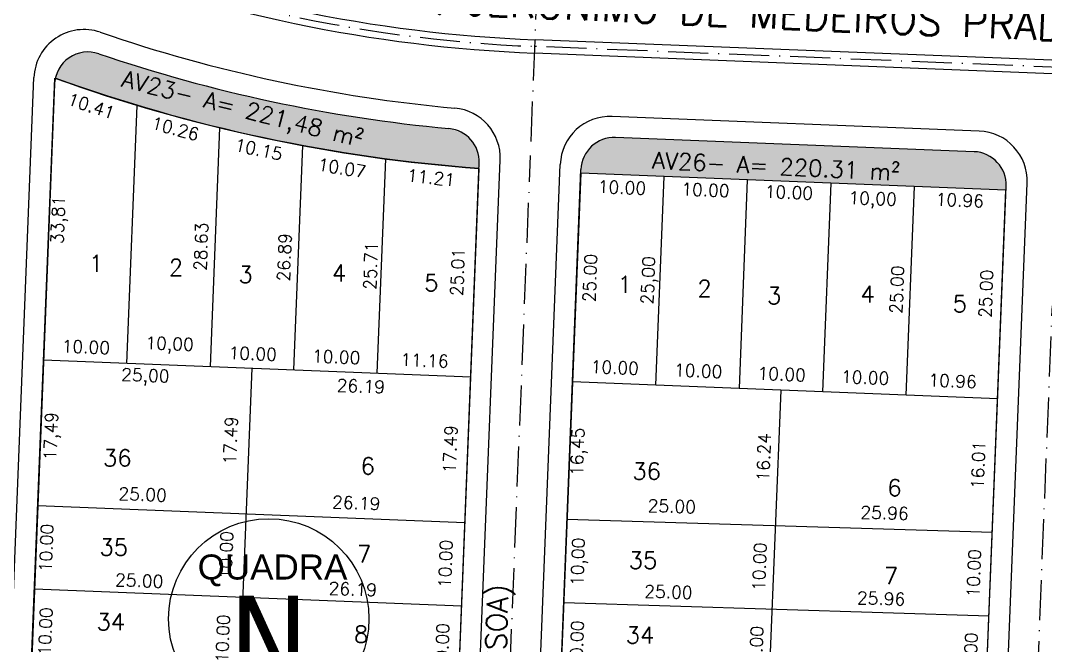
# Model space of a CAD drawing. Header units: millimetres. Extents: x 1794 to 8081, y 409 to 2272.
# Drawn here: x 5939.7 to 6062.5, y 892.3 to 967.2 of the extents above; entities that cross this region are included whole.
import ezdxf
from ezdxf.enums import TextEntityAlignment as Align

# ---------------------------------------------------------------- set-up
doc = ezdxf.new("R2010")
doc.units = ezdxf.units.MM
doc.linetypes.add('ACAD_ISO10W100', pattern=[18, 12, -3, 0, -3])
for name, color, linetype in [('02 - EIXO VIA', 2, 'ACAD_ISO10W100'), ('03 - CALÇADA', 1, 'Continuous'), ('boundary quadras', 232, 'Continuous'), ('COT', 8, 'Continuous'), ('FAIXAS VERDES', 62, 'Continuous'), ('LOTES', 2, 'Continuous'), ('QUADRAS', 3, 'Continuous'), ('texto - ruas', 2, 'Continuous'), ('Texto Lotes', 31, 'Continuous'), ('TEXTO-80', 3, 'Continuous'), ('TXT CB. QDAS', 41, 'Continuous')]:
    doc.layers.add(name, color=color, linetype=linetype)
doc.styles.add('arcad1', font='romans.shx')
doc.styles.add('style1', font='tahoma.ttf')
doc.dimstyles.new('REGIS', dxfattribs={"dimtxt": 1.5, "dimasz": 0.12, "dimexe": 0, "dimexo": 0, "dimgap": 0, "dimtad": 0, "dimzin": 4, "dimdsep": 46, "dimtxsty": 'arcad1', "dimblk1": 'BOLA', "dimblk2": 'BOLA', "dimsah": 1, "dimcen": 0.12, "dimse1": 1, "dimse2": 1, "dimsd1": 1, "dimsd2": 1, "dimclrd": 256, "dimclre": 8, "dimclrt": 1, "dimadec": 0, "dimazin": 0, "dimtfac": 1.2, "dimtix": 1, "dimtmove": 2, "dimatfit": 3, "dimldrblk": 'BOLA', "dimfxl": 0, "dimfxlon": 1, "dimtvp": 2, "dimtolj": 1, "dimtzin": 4, "dimarcsym": 0})

# ---------------------------------------------------------------- blocks, each defined once
blk = doc.blocks.new('NUM_quadra')
blk.add_circle((0, 0), 0.2)
at = {"insert": (-0.1419, 0.1285), "char_height": 0.05, "width": 0.2663, "attachment_point": 1, "style": 'style1'}
blk.add_mtext('\\fArial|b0|i0|c0|p34;QUADRA', dxfattribs=at)
at = {"style": 'style1'}
blk.add_attdef('00', text='', height=0.18, dxfattribs=at).set_placement((0, -0.1335), align=Align.CENTER)
blk = doc.blocks.new('*D620')
at = {"layer": 'Defpoints', "color": 0}
for p in [(6006.81, 948.89), (6016.8, 948.49), (6016.62, 944)]:
    blk.add_point(p, dxfattribs=at)
at = {"layer": 'COT', "color": 1, "insert": (6011.74, 947.19), "char_height": 1.5, "attachment_point": 5, "rotation": 357.719, "style": 'arcad1'}
blk.add_mtext('\\A1;10.00', dxfattribs=at)
blk = doc.blocks.new('BOLA')
for p, q in [((-1, 0), (1, 0)), ((0, -1), (0, 1))]:
    blk.add_line(p, q)
blk.add_circle((0, 0), 0.3)
blk = doc.blocks.new('*D621')
at = {"layer": 'Defpoints', "color": 0}
for p in [(6016.8, 948.49), (6026.79, 948.09), (6026.61, 943.7)]:
    blk.add_point(p, dxfattribs=at)
at = {"layer": 'COT', "color": 1, "insert": (6021.74, 946.89), "char_height": 1.5, "attachment_point": 5, "rotation": 357.719, "style": 'arcad1'}
blk.add_mtext('\\A1;10.00', dxfattribs=at)
blk = doc.blocks.new('*D622')
at = {"layer": 'Defpoints', "color": 0}
for p in [(6026.79, 948.09), (6036.78, 947.69), (6036.61, 943.41)]:
    blk.add_point(p, dxfattribs=at)
at = {"layer": 'COT', "color": 1, "insert": (6031.73, 946.6), "char_height": 1.5, "attachment_point": 5, "rotation": 357.719, "style": 'arcad1'}
blk.add_mtext('\\A1;10.00', dxfattribs=at)
blk = doc.blocks.new('*D623')
at = {"layer": 'Defpoints', "color": 0}
for p in [(6046.77, 947.3), (6057.72, 946.86), (6057.55, 942.44)]:
    blk.add_point(p, dxfattribs=at)
at = {"layer": 'COT', "color": 1, "insert": (6052.19, 945.66), "char_height": 1.5, "attachment_point": 5, "rotation": 357.719, "style": 'arcad1'}
blk.add_mtext('\\A1;10.96', dxfattribs=at)
blk = doc.blocks.new('*D624')
at = {"layer": 'Defpoints', "color": 0}
for p in [(6005.81, 923.91), (6015.8, 923.51), (6015.76, 922.42)]:
    blk.add_point(p, dxfattribs=at)
at = {"layer": 'COT', "color": 1, "insert": (6010.88, 925.62), "char_height": 1.5, "attachment_point": 5, "rotation": 357.719, "style": 'arcad1'}
blk.add_mtext('\\A1;10.00', dxfattribs=at)
blk = doc.blocks.new('*D625')
at = {"layer": 'Defpoints', "color": 0}
for p in [(6015.8, 923.51), (6025.79, 923.11), (6025.75, 922.02)]:
    blk.add_point(p, dxfattribs=at)
at = {"layer": 'COT', "color": 1, "insert": (6020.87, 925.22), "char_height": 1.5, "attachment_point": 5, "rotation": 357.719, "style": 'arcad1'}
blk.add_mtext('\\A1;10.00', dxfattribs=at)
blk = doc.blocks.new('*D626')
at = {"layer": 'Defpoints', "color": 0}
for p in [(6025.79, 923.11), (6035.79, 922.71), (6035.74, 921.63)]:
    blk.add_point(p, dxfattribs=at)
at = {"layer": 'COT', "color": 1, "insert": (6030.87, 924.82), "char_height": 1.5, "attachment_point": 5, "rotation": 357.719, "style": 'arcad1'}
blk.add_mtext('\\A1;10.00', dxfattribs=at)
blk = doc.blocks.new('*D627')
at = {"layer": 'Defpoints', "color": 0}
for p in [(6035.79, 922.71), (6045.78, 922.32), (6045.74, 921.23)]:
    blk.add_point(p, dxfattribs=at)
at = {"layer": 'COT', "color": 1, "insert": (6040.86, 924.43), "char_height": 1.5, "attachment_point": 5, "rotation": 357.719, "style": 'arcad1'}
blk.add_mtext('\\A1;10.00', dxfattribs=at)
blk = doc.blocks.new('*D628')
at = {"layer": 'Defpoints', "color": 0}
for p in [(6045.78, 922.32), (6056.73, 921.88), (6056.69, 920.79)]:
    blk.add_point(p, dxfattribs=at)
at = {"layer": 'COT', "color": 1, "insert": (6051.33, 924.01), "char_height": 1.5, "attachment_point": 5, "rotation": 357.719, "style": 'arcad1'}
blk.add_mtext('\\A1;10.96', dxfattribs=at)
blk = doc.blocks.new('*D133')
at = {"layer": 'Defpoints', "color": 0}
for p in [(6006.81, 948.89), (6005.81, 923.91), (6010.41, 923.73)]:
    blk.add_point(p, dxfattribs=at)
at = {"layer": 'COT', "color": 1, "insert": (6007.91, 936.33), "char_height": 1.5, "attachment_point": 5, "rotation": 87.719, "style": 'arcad1'}
blk.add_mtext('\\A1;25.00', dxfattribs=at)
blk = doc.blocks.new('*D629')
at = {"layer": 'Defpoints', "color": 0}
for p in [(6046.77, 947.3), (6045.78, 922.32), (6050.44, 922.13)]:
    blk.add_point(p, dxfattribs=at)
at = {"layer": 'COT', "color": 1, "insert": (6044.66, 934.95), "char_height": 1.5, "attachment_point": 5, "rotation": 87.719, "style": 'arcad1'}
blk.add_mtext('\\A1;25.00', dxfattribs=at)
blk = doc.blocks.new('*D134')
at = {"layer": 'Defpoints', "color": 0}
for p in [(6057.72, 946.86), (6056.73, 921.88), (6057.83, 921.84)]:
    blk.add_point(p, dxfattribs=at)
at = {"layer": 'COT', "color": 1, "insert": (6055.33, 934.45), "char_height": 1.5, "attachment_point": 5, "rotation": 87.719, "style": 'arcad1'}
blk.add_mtext('\\A1;25.00', dxfattribs=at)
blk = doc.blocks.new('*D630')
at = {"layer": 'Defpoints', "color": 0}
for p in [(6030.79, 922.91), (6030.14, 906.69), (6031.4, 906.64)]:
    blk.add_point(p, dxfattribs=at)
at = {"layer": 'COT', "color": 1, "insert": (6028.72, 914.87), "char_height": 1.5, "attachment_point": 5, "rotation": 87.719, "style": 'arcad1'}
blk.add_mtext('\\A1;16.24', dxfattribs=at)
blk = doc.blocks.new('*D631')
at = {"layer": 'Defpoints', "color": 0}
for p in [(6030.14, 906.69), (6029.75, 896.7), (6031.01, 896.65)]:
    blk.add_point(p, dxfattribs=at)
at = {"layer": 'COT', "color": 1, "insert": (6028.21, 901.76), "char_height": 1.5, "attachment_point": 5, "rotation": 87.719, "style": 'arcad1'}
blk.add_mtext('\\A1;10.00', dxfattribs=at)
blk = doc.blocks.new('*D632')
at = {"layer": 'Defpoints', "color": 0}
for p in [(6029.75, 896.7), (6029.35, 886.7), (6030.61, 886.65)]:
    blk.add_point(p, dxfattribs=at)
at = {"layer": 'COT', "color": 1, "insert": (6027.81, 891.77), "char_height": 1.5, "attachment_point": 5, "rotation": 87.719, "style": 'arcad1'}
blk.add_mtext('\\A1;10.00', dxfattribs=at)
blk = doc.blocks.new('*D643')
at = {"layer": 'Defpoints', "color": 0}
for p in [(6004.76, 897.47), (6004.36, 887.48), (6009.18, 887.33)]:
    blk.add_point(p, dxfattribs=at)
at = {"layer": 'COT', "color": 1, "insert": (6006.33, 892.42), "char_height": 1.5, "attachment_point": 5, "rotation": 88.2212, "style": 'arcad1'}
blk.add_mtext('\\A1;10.00', dxfattribs=at)
blk = doc.blocks.new('*D662')
at = {"layer": 'Defpoints', "color": 0}
for p in [(6056.73, 921.88), (6056.09, 905.88), (6057.08, 905.84)]:
    blk.add_point(p, dxfattribs=at)
at = {"layer": 'COT', "color": 1, "insert": (6054.4, 913.96), "char_height": 1.5, "attachment_point": 5, "rotation": 87.719, "style": 'arcad1'}
blk.add_mtext('\\A1;16.01', dxfattribs=at)
blk = doc.blocks.new('*D663')
at = {"layer": 'Defpoints', "color": 0}
for p in [(6056.09, 905.88), (6055.69, 895.89), (6056.68, 895.85)]:
    blk.add_point(p, dxfattribs=at)
at = {"layer": 'COT', "color": 1, "insert": (6053.88, 900.97), "char_height": 1.5, "attachment_point": 5, "rotation": 87.719, "style": 'arcad1'}
blk.add_mtext('\\A1;10.00', dxfattribs=at)
blk = doc.blocks.new('*D664')
at = {"layer": 'Defpoints', "color": 0}
for p in [(6055.69, 895.89), (6055.3, 885.9), (6056.28, 885.86)]:
    blk.add_point(p, dxfattribs=at)
at = {"layer": 'COT', "color": 1, "insert": (6053.48, 890.98), "char_height": 1.5, "attachment_point": 5, "rotation": 87.719, "style": 'arcad1'}
blk.add_mtext('\\A1;10.00', dxfattribs=at)
blk = doc.blocks.new('*D675')
at = {"layer": 'Defpoints', "color": 0}
for p in [(6005.16, 907.47), (6030.14, 906.69), (6030.11, 905.61)]:
    blk.add_point(p, dxfattribs=at)
at = {"layer": 'COT', "color": 1, "insert": (6017.71, 909), "char_height": 1.5, "attachment_point": 5, "rotation": 358.2212, "style": 'arcad1'}
blk.add_mtext('\\A1;25.00', dxfattribs=at)
blk = doc.blocks.new('*D676')
at = {"layer": 'Defpoints', "color": 0}
for p in [(6030.14, 906.69), (6056.09, 905.88), (6056.06, 904.8)]:
    blk.add_point(p, dxfattribs=at)
at = {"layer": 'COT', "color": 1, "insert": (6043.18, 908.2), "char_height": 1.5, "attachment_point": 5, "rotation": 358.2212, "style": 'arcad1'}
blk.add_mtext('\\A1;25.96', dxfattribs=at)
blk = doc.blocks.new('*D140')
at = {"layer": 'Defpoints', "color": 0}
for p in [(6004.76, 897.47), (6029.75, 896.7), (6029.7, 895.35)]:
    blk.add_point(p, dxfattribs=at)
at = {"layer": 'COT', "color": 1, "insert": (6017.3, 898.74), "char_height": 1.5, "attachment_point": 5, "rotation": 358.2212, "style": 'arcad1'}
blk.add_mtext('\\A1;25.00', dxfattribs=at)
blk = doc.blocks.new('*D677')
at = {"layer": 'Defpoints', "color": 0}
for p in [(6029.75, 896.7), (6055.69, 895.89), (6055.65, 894.54)]:
    blk.add_point(p, dxfattribs=at)
at = {"layer": 'COT', "color": 1, "insert": (6042.77, 897.95), "char_height": 1.5, "attachment_point": 5, "rotation": 358.2212, "style": 'arcad1'}
blk.add_mtext('\\A1;25.96', dxfattribs=at)
blk = doc.blocks.new('*D687')
at = {"layer": 'Defpoints', "color": 0}
for p in [(5943.82, 960.3), (5953.7, 957.02), (5952.18, 952.46)]:
    blk.add_point(p, dxfattribs=at)
at = {"layer": 'COT', "color": 1, "insert": (5948.19, 956.94), "char_height": 1.5, "attachment_point": 5, "rotation": 341.6436, "style": 'arcad1'}
blk.add_mtext('\\A1;10.41', dxfattribs=at)
blk = doc.blocks.new('*D688')
at = {"layer": 'Defpoints', "color": 0}
for p in [(5953.7, 957.02), (5963.6, 954.33), (5962.42, 949.98)]:
    blk.add_point(p, dxfattribs=at)
at = {"layer": 'COT', "color": 1, "insert": (5958.25, 954.23), "char_height": 1.5, "attachment_point": 5, "rotation": 344.7782, "style": 'arcad1'}
blk.add_mtext('\\A1;10.26', dxfattribs=at)
blk = doc.blocks.new('*D689')
at = {"layer": 'Defpoints', "color": 0}
for p in [(5963.6, 954.33), (5973.52, 952.2), (5972.56, 947.74)]:
    blk.add_point(p, dxfattribs=at)
at = {"layer": 'COT', "color": 1, "insert": (5968.23, 951.74), "char_height": 1.5, "attachment_point": 5, "rotation": 347.8738, "style": 'arcad1'}
blk.add_mtext('\\A1;10.15', dxfattribs=at)
blk = doc.blocks.new('*D690')
at = {"layer": 'Defpoints', "color": 0}
for p in [(5973.52, 952.2), (5983.47, 950.61), (5982.69, 945.77)]:
    blk.add_point(p, dxfattribs=at)
at = {"layer": 'COT', "color": 1, "insert": (5978.19, 949.52), "char_height": 1.5, "attachment_point": 5, "rotation": 350.9405, "style": 'arcad1'}
blk.add_mtext('\\A1;10.07', dxfattribs=at)
blk = doc.blocks.new('*D691')
at = {"layer": 'Defpoints', "color": 0}
for p in [(5983.47, 950.61), (5994.62, 949.47), (5994.14, 944.81)]:
    blk.add_point(p, dxfattribs=at)
at = {"layer": 'COT', "color": 1, "insert": (5988.87, 948.37), "char_height": 1.5, "attachment_point": 5, "rotation": 354.1682, "style": 'arcad1'}
blk.add_mtext('\\A1;11.21', dxfattribs=at)
blk = doc.blocks.new('*D692')
at = {"layer": 'Defpoints', "color": 0}
for p in [(5994.62, 949.47), (5993.62, 924.48), (5994.55, 924.44)]:
    blk.add_point(p, dxfattribs=at)
at = {"layer": 'COT', "color": 1, "insert": (5992.05, 937.06), "char_height": 1.5, "attachment_point": 5, "rotation": 87.719, "style": 'arcad1'}
blk.add_mtext('\\A1;25.01', dxfattribs=at)
blk = doc.blocks.new('*D693')
at = {"layer": 'Defpoints', "color": 0}
for p in [(5993.62, 924.48), (5992.93, 907.01), (5993.81, 906.97)]:
    blk.add_point(p, dxfattribs=at)
at = {"layer": 'COT', "color": 1, "insert": (5991.17, 915.83), "char_height": 1.5, "attachment_point": 5, "rotation": 87.6578, "style": 'arcad1'}
blk.add_mtext('\\A1;17.49', dxfattribs=at)
blk = doc.blocks.new('*D694')
at = {"layer": 'Defpoints', "color": 0}
for p in [(5992.93, 907.01), (5992.53, 897.02), (5993.4, 896.98)]:
    blk.add_point(p, dxfattribs=at)
at = {"layer": 'COT', "color": 1, "insert": (5990.6, 902.1), "char_height": 1.5, "attachment_point": 5, "rotation": 87.6578, "style": 'arcad1'}
blk.add_mtext('\\A1;10.00', dxfattribs=at)
blk = doc.blocks.new('*D695')
at = {"layer": 'Defpoints', "color": 0}
for p in [(5992.53, 897.02), (5992.13, 887.02), (5992.99, 886.99)]:
    blk.add_point(p, dxfattribs=at)
at = {"layer": 'COT', "color": 1, "insert": (5990.2, 892.11), "char_height": 1.5, "attachment_point": 5, "rotation": 87.6578, "style": 'arcad1'}
blk.add_mtext('\\A1;10.00', dxfattribs=at)
blk = doc.blocks.new('*D703')
at = {"layer": 'Defpoints', "color": 0}
for p in [(5983.47, 950.61), (5982.44, 924.93), (5984.13, 924.86)]:
    blk.add_point(p, dxfattribs=at)
at = {"layer": 'COT', "color": 1, "insert": (5981.65, 937.82), "char_height": 1.5, "attachment_point": 5, "rotation": 87.719, "style": 'arcad1'}
blk.add_mtext('\\A1;25.71', dxfattribs=at)
blk = doc.blocks.new('*D704')
at = {"layer": 'Defpoints', "color": 0}
for p in [(5973.52, 952.2), (5972.45, 925.32), (5973.77, 925.27)]:
    blk.add_point(p, dxfattribs=at)
at = {"layer": 'COT', "color": 1, "insert": (5971.31, 938.83), "char_height": 1.5, "attachment_point": 5, "rotation": 87.719, "style": 'arcad1'}
blk.add_mtext('\\A1;26.89', dxfattribs=at)
blk = doc.blocks.new('*D705')
at = {"layer": 'Defpoints', "color": 0}
for p in [(5963.6, 954.33), (5962.46, 925.72), (5963.76, 925.67)]:
    blk.add_point(p, dxfattribs=at)
at = {"layer": 'COT', "color": 1, "insert": (5961.33, 940.09), "char_height": 1.5, "attachment_point": 5, "rotation": 87.719, "style": 'arcad1'}
blk.add_mtext('\\A1;28.63', dxfattribs=at)
blk = doc.blocks.new('*D706')
at = {"layer": 'Defpoints', "color": 0}
for p in [(5941.78, 909.05), (5941.38, 899.05), (5945.6, 898.89)]:
    blk.add_point(p, dxfattribs=at)
at = {"layer": 'COT', "color": 1, "insert": (5942.8, 904), "char_height": 1.5, "attachment_point": 5, "rotation": 87.719, "style": 'arcad1'}
blk.add_mtext('\\A1;10.00', dxfattribs=at)
blk = doc.blocks.new('*D707')
at = {"layer": 'Defpoints', "color": 0}
for p in [(5941.38, 899.05), (5940.98, 889.06), (5945.48, 888.88)]:
    blk.add_point(p, dxfattribs=at)
at = {"layer": 'COT', "color": 1, "insert": (5942.69, 894), "char_height": 1.5, "attachment_point": 5, "rotation": 87.719, "style": 'arcad1'}
blk.add_mtext('\\A1;10.00', dxfattribs=at)
blk = doc.blocks.new('*D740')
at = {"layer": 'Defpoints', "color": 0}
for p in [(5966.36, 898.06), (5967.13, 898.03), (5966.56, 888.04)]:
    blk.add_point(p, dxfattribs=at)
at = {"layer": 'COT', "color": 1, "insert": (5963.93, 893.15), "char_height": 1.5, "attachment_point": 5, "rotation": 87.719, "style": 'arcad1'}
blk.add_mtext('\\A1;10.00', dxfattribs=at)
blk = doc.blocks.new('*D741')
at = {"layer": 'Defpoints', "color": 0}
for p in [(5966.76, 908.05), (5967.52, 908.02), (5966.36, 898.06)]:
    blk.add_point(p, dxfattribs=at)
at = {"layer": 'COT', "color": 1, "insert": (5964.33, 903.14), "char_height": 1.5, "attachment_point": 5, "rotation": 87.719, "style": 'arcad1'}
blk.add_mtext('\\A1;10.00', dxfattribs=at)
blk = doc.blocks.new('*D742')
at = {"layer": 'Defpoints', "color": 0}
for p in [(5967.45, 925.52), (5968.22, 925.49), (5966.76, 908.05)]:
    blk.add_point(p, dxfattribs=at)
at = {"layer": 'COT', "color": 1, "insert": (5964.87, 916.88), "char_height": 1.5, "attachment_point": 5, "rotation": 87.719, "style": 'arcad1'}
blk.add_mtext('\\A1;17.49', dxfattribs=at)
blk = doc.blocks.new('*D743')
at = {"layer": 'Defpoints', "color": 0}
for p in [(5942.47, 926.52), (5952.47, 926.12), (5952.42, 924.88)]:
    blk.add_point(p, dxfattribs=at)
at = {"layer": 'COT', "color": 1, "insert": (5947.54, 928.08), "char_height": 1.5, "attachment_point": 5, "rotation": 357.719, "style": 'arcad1'}
blk.add_mtext('\\A1;10.00', dxfattribs=at)
blk = doc.blocks.new('*D155')
at = {"layer": 'Defpoints', "color": 0}
for p in [(5962.46, 925.72), (5972.45, 925.32), (5972.4, 924.09)]:
    blk.add_point(p, dxfattribs=at)
at = {"layer": 'COT', "color": 1, "insert": (5967.52, 927.28), "char_height": 1.5, "attachment_point": 5, "rotation": 357.719, "style": 'arcad1'}
blk.add_mtext('\\A1;10.00', dxfattribs=at)
blk = doc.blocks.new('*D156')
at = {"layer": 'Defpoints', "color": 0}
for p in [(5972.45, 925.32), (5982.44, 924.93), (5982.39, 923.69)]:
    blk.add_point(p, dxfattribs=at)
at = {"layer": 'COT', "color": 1, "insert": (5977.52, 926.89), "char_height": 1.5, "attachment_point": 5, "rotation": 357.719, "style": 'arcad1'}
blk.add_mtext('\\A1;10.00', dxfattribs=at)
blk = doc.blocks.new('*D157')
at = {"layer": 'Defpoints', "color": 0}
for p in [(5982.44, 924.93), (5993.6, 924.48), (5993.55, 923.25)]:
    blk.add_point(p, dxfattribs=at)
at = {"layer": 'COT', "color": 1, "insert": (5988.09, 926.47), "char_height": 1.5, "attachment_point": 5, "rotation": 357.719, "style": 'arcad1'}
blk.add_mtext('\\A1;11.16', dxfattribs=at)
blk = doc.blocks.new('*D158')
at = {"layer": 'Defpoints', "color": 0}
for p in [(5967.45, 925.52), (5993.62, 924.48), (5993.44, 919.88)]:
    blk.add_point(p, dxfattribs=at)
at = {"layer": 'COT', "color": 1, "insert": (5980.47, 923.39), "char_height": 1.5, "attachment_point": 5, "rotation": 357.719, "style": 'arcad1'}
blk.add_mtext('\\A1;26.19', dxfattribs=at)
blk = doc.blocks.new('*D744')
at = {"layer": 'Defpoints', "color": 0}
for p in [(5941.78, 909.05), (5966.76, 908.05), (5966.71, 906.92)]:
    blk.add_point(p, dxfattribs=at)
at = {"layer": 'COT', "color": 1, "insert": (5954.34, 910.42), "char_height": 1.5, "attachment_point": 5, "rotation": 357.719, "style": 'arcad1'}
blk.add_mtext('\\A1;25.00', dxfattribs=at)
blk = doc.blocks.new('*D745')
at = {"layer": 'Defpoints', "color": 0}
for p in [(5966.76, 908.05), (5992.88, 905.88), (5992.93, 907.01)]:
    blk.add_point(p, dxfattribs=at)
at = {"layer": 'COT', "color": 1, "insert": (5979.92, 909.4), "char_height": 1.5, "attachment_point": 5, "rotation": 357.719, "style": 'arcad1'}
blk.add_mtext('\\A1;26.19', dxfattribs=at)
blk = doc.blocks.new('*D746')
at = {"layer": 'Defpoints', "color": 0}
for p in [(5941.38, 899.05), (5966.36, 898.06), (5966.3, 896.6)]:
    blk.add_point(p, dxfattribs=at)
at = {"layer": 'COT', "color": 1, "insert": (5953.93, 900.09), "char_height": 1.5, "attachment_point": 5, "rotation": 357.719, "style": 'arcad1'}
blk.add_mtext('\\A1;25.00', dxfattribs=at)
blk = doc.blocks.new('*D747')
at = {"layer": 'Defpoints', "color": 0}
for p in [(5966.36, 898.06), (5992.53, 897.02), (5992.47, 895.56)]:
    blk.add_point(p, dxfattribs=at)
at = {"layer": 'COT', "color": 1, "insert": (5979.51, 899.08), "char_height": 1.5, "attachment_point": 5, "rotation": 357.719, "style": 'arcad1'}
blk.add_mtext('\\A1;26.19', dxfattribs=at)
blk = doc.blocks.new('*D1262')
at = {"layer": 'Defpoints', "color": 0}
for p in [(6071.14, 977.2), (6065.01, 633.59), (6067.46, 633.56)]:
    blk.add_point(p, dxfattribs=at)
at = {"layer": 'COT', "color": 1, "insert": (6063.28, 805.44), "char_height": 1.5, "attachment_point": 5, "rotation": 89.3865, "style": 'arcad1'}
blk.add_mtext('\\A1;343,66', dxfattribs=at)
blk = doc.blocks.new('*D1518')
at = {"layer": 'Defpoints', "color": 0}
for p in [(5997.28, 1016.38), (5997.32, 1017.33), (5957.48, 675.13)]:
    blk.add_point(p, dxfattribs=at)
at = {"layer": 'COT', "color": 1, "insert": (5984.34, 1020.47), "char_height": 1.5, "attachment_point": 5, "rotation": 357.719, "style": 'arcad1'}
blk.add_mtext('\\A1;26,19', dxfattribs=at)
blk = doc.blocks.new('*D1519')
at = {"layer": 'Defpoints', "color": 0}
for p in [(5998.12, 1037.31), (5998.08, 1036.32), (5958.28, 695.11)]:
    blk.add_point(p, dxfattribs=at)
at = {"layer": 'COT', "color": 1, "insert": (5985.14, 1040.41), "char_height": 1.5, "attachment_point": 5, "rotation": 357.719, "style": 'arcad1'}
blk.add_mtext('\\A1;26,19', dxfattribs=at)
blk = doc.blocks.new('*D1520')
at = {"layer": 'Defpoints', "color": 0}
for p in [(5998.91, 1057.29), (5998.88, 1056.35), (5959.07, 715.1)]:
    blk.add_point(p, dxfattribs=at)
at = {"layer": 'COT', "color": 1, "insert": (5985.93, 1060.44), "char_height": 1.5, "attachment_point": 5, "rotation": 357.719, "style": 'arcad1'}
blk.add_mtext('\\A1;26,19', dxfattribs=at)
blk = doc.blocks.new('*D1535')
at = {"layer": 'Defpoints', "color": 0}
for p in [(6060.74, 1022.65), (6021.13, 680.44), (6047.03, 678.45)]:
    blk.add_point(p, dxfattribs=at)
at = {"layer": 'COT', "color": 1, "insert": (6034.21, 682.54), "char_height": 1.5, "attachment_point": 5, "rotation": 357.719, "style": 'arcad1'}
blk.add_mtext('\\A1;25,96', dxfattribs=at)
blk = doc.blocks.new('*D1536')
at = {"layer": 'Defpoints', "color": 0}
for p in [(6061.14, 1032.64), (6021.53, 690.43), (6047.42, 688.2)]:
    blk.add_point(p, dxfattribs=at)
at = {"layer": 'COT', "color": 1, "insert": (6034.59, 692.28), "char_height": 1.5, "attachment_point": 5, "rotation": 357.719, "style": 'arcad1'}
blk.add_mtext('\\A1;25,96', dxfattribs=at)
blk = doc.blocks.new('*D1568')
at = {"layer": 'Defpoints', "color": 0}
for p in [(5942.45, 926.52), (5946.69, 926.35), (5941.78, 909.05)]:
    blk.add_point(p, dxfattribs=at)
at = {"layer": 'COT', "color": 1, "insert": (5943.57, 917.39), "char_height": 1.5, "attachment_point": 5, "rotation": 87.719, "style": 'arcad1'}
blk.add_mtext('\\A1;17,49', dxfattribs=at)
blk = doc.blocks.new('*D1569')
at = {"layer": 'Defpoints', "color": 0}
for p in [(5943.82, 960.3), (5948.04, 960.13), (5942.45, 926.52)]:
    blk.add_point(p, dxfattribs=at)
at = {"layer": 'COT', "color": 1, "insert": (5944.42, 943.3), "char_height": 1.5, "attachment_point": 5, "rotation": 87.719, "style": 'arcad1'}
blk.add_mtext('\\A1;33,81', dxfattribs=at)
blk = doc.blocks.new('*D1570')
at = {"layer": 'Defpoints', "color": 0}
for p in [(5952.47, 926.12), (5962.46, 925.72), (5952.42, 924.88)]:
    blk.add_point(p, dxfattribs=at)
at = {"layer": 'COT', "color": 1, "insert": (5957.56, 928.25), "char_height": 1.5, "attachment_point": 5, "rotation": 357.719, "style": 'arcad1'}
blk.add_mtext('\\A1;10,00', dxfattribs=at)
blk = doc.blocks.new('*D1572')
at = {"layer": 'Defpoints', "color": 0}
for p in [(6056.73, 921.88), (6017.12, 579.67), (6042.84, 573.15)]:
    blk.add_point(p, dxfattribs=at)
at = {"layer": 'COT', "color": 1, "insert": (6030.01, 577.23), "char_height": 1.5, "attachment_point": 5, "rotation": 357.719, "style": 'arcad1'}
blk.add_mtext('\\A1;25,96', dxfattribs=at)
blk = doc.blocks.new('*D1573')
at = {"layer": 'Defpoints', "color": 0}
for p in [(5942.47, 926.52), (5967.45, 925.52), (5942.29, 921.91)]:
    blk.add_point(p, dxfattribs=at)
at = {"layer": 'COT', "color": 1, "insert": (5954.66, 924.46), "char_height": 1.5, "attachment_point": 5, "rotation": 357.719, "style": 'arcad1'}
blk.add_mtext('\\A1;25,00', dxfattribs=at)
blk = doc.blocks.new('*D1594')
at = {"layer": 'Defpoints', "color": 0}
for p in [(6036.78, 947.69), (6046.77, 947.3), (6046.6, 943.01)]:
    blk.add_point(p, dxfattribs=at)
at = {"layer": 'COT', "color": 1, "insert": (6041.75, 945.64), "char_height": 1.5, "attachment_point": 5, "rotation": 357.719, "style": 'arcad1'}
blk.add_mtext('\\A1;10,00', dxfattribs=at)
blk = doc.blocks.new('*D1595')
at = {"layer": 'Defpoints', "color": 0}
for p in [(6016.8, 948.49), (6015.8, 923.51), (6018.15, 923.42)]:
    blk.add_point(p, dxfattribs=at)
at = {"layer": 'COT', "color": 1, "insert": (6015.08, 936.05), "char_height": 1.5, "attachment_point": 5, "rotation": 87.719, "style": 'arcad1'}
blk.add_mtext('\\A1;25,00', dxfattribs=at)
blk = doc.blocks.new('*D1598')
at = {"layer": 'Defpoints', "color": 0}
for p in [(6005.16, 907.47), (6009.8, 907.32), (6004.76, 897.47)]:
    blk.add_point(p, dxfattribs=at)
at = {"layer": 'COT', "color": 1, "insert": (6006.67, 902.34), "char_height": 1.5, "attachment_point": 5, "rotation": 88.2212, "style": 'arcad1'}
blk.add_mtext('\\A1;10,00', dxfattribs=at)
blk = doc.blocks.new('*D1599')
at = {"layer": 'Defpoints', "color": 0}
for p in [(6005.81, 923.91), (6010.31, 923.77), (6005.16, 907.47)]:
    blk.add_point(p, dxfattribs=at)
at = {"layer": 'COT', "color": 1, "insert": (6006.62, 915.52), "char_height": 1.5, "attachment_point": 5, "rotation": 88.2212, "style": 'arcad1'}
blk.add_mtext('\\A1;16,45', dxfattribs=at)

msp = doc.modelspace()

# ---------------------------------------------------------------- hatches: boundary and pattern name
at = {"layer": 'FAIXAS VERDES'}
h = msp.add_hatch(dxfattribs=at)
h.set_pattern_fill('AR-SAND', color=256, scale=0.1, style=0)
h.set_pattern_definition([(37.5, (5943.82, 941.136), (-0.16, 4.89413), [0, -3.8608, 0, -4.318, 0, -4.1275]), (7.5, (5943.82, 941.136), (4.49523, 7.16825), [0, -2.0828, 0, -3.4798, 0, -1.3335]), (327.5, (5940.696, 941.136), (7.909924, 0.01437), [0, -1.27, 0, -4.572, 0, -5.969]), (317.5, (5940.696, 941.136), (7.63556, 2.2293), [0, -0.635, 0, -2.9972, 0, -3.429])])
edge = h.paths.add_edge_path()
edge.add_line((6071.142, 977.199), (6071.102, 976.2))
edge.add_arc((6075.099, 976.041), 4, 177.71902, 267.71902)
edge.add_line((6074.94, 972.044), (6116.906, 970.372))
edge.add_arc((6117.065, 974.369), 4, 267.71902, 357.71902)
edge.add_line((6121.062, 974.21), (6121.102, 975.209))
edge.add_line((6121.102, 975.209), (6071.142, 977.199))
edge = h.paths.add_edge_path()
edge.add_line((6178.196, 946.291), (6136.23, 947.963))
edge.add_arc((6136.07, 943.966), 4, 87.71902, 177.71902)
edge.add_line((6132.074, 944.125), (6132.034, 943.126))
edge.add_line((6132.034, 943.126), (6181.994, 941.136))
edge.add_line((6181.994, 941.136), (6182.034, 942.135))
edge.add_arc((6178.037, 942.294), 4, 357.71902, 447.71902)
edge = h.paths.add_edge_path()
edge.add_line((6116.055, 948.998), (6074.088, 950.67))
edge.add_arc((6073.929, 946.673), 4, 87.71902, 177.71902)
edge.add_line((6069.932, 946.832), (6069.914, 946.375))
edge.add_line((6069.914, 946.375), (6119.874, 944.385))
edge.add_line((6119.874, 944.385), (6119.893, 944.842))
edge.add_arc((6115.896, 945.002), 4, 357.71902, 447.71902)
edge = h.paths.add_edge_path()
edge.add_line((6053.904, 951.474), (6010.979, 953.184))
edge.add_arc((6010.82, 949.187), 4, 87.71902, 177.71902)
edge.add_line((6006.823, 949.346), (6006.805, 948.888))
edge.add_line((6006.805, 948.888), (6057.724, 946.86))
edge.add_line((6057.724, 946.86), (6057.742, 947.318))
edge.add_arc((6053.745, 947.477), 4, 357.71902, 447.71902)
edge = h.paths.add_edge_path()
edge.add_line((6058.951, 977.685), (6008.033, 979.713))
edge.add_line((6008.033, 979.713), (6007.978, 978.327))
edge.add_arc((6011.974, 978.167), 4, 177.71902, 267.71902)
edge.add_line((6011.815, 974.17), (6054.74, 972.461))
edge.add_arc((6054.899, 976.458), 4, 267.71902, 357.71902)
edge.add_line((6058.896, 976.298), (6058.951, 977.685))
h.paths.add_polyline_path([(5963.598, 954.329), (5958.865, 955.545), (5953.697, 957.023), (5949.97, 958.189), (5947.16, 959.125), (5945.2, 959.806), (5943.82, 960.301), (5944.1, 960.968), (5944.719, 961.984), (5945.523, 962.716), (5946.342, 963.148), (5947.289, 963.387), (5948.584, 963.338), (5950.141, 962.847), (5953.125, 961.882), (5957.226, 960.647), (5961.736, 959.408), (5967.33, 958.04), (5973.465, 956.751), (5977.816, 955.969), (5982.336, 955.269), (5985.745, 954.817), (5988.741, 954.473), (5991.045, 954.242), (5992.573, 953.768), (5993.533, 953.032), (5994.397, 951.654), (5994.607, 950.823), (5994.619, 949.472), (5983.466, 950.612), (5973.521, 952.197)])
edge = h.paths.add_edge_path()
edge.add_line((5995.81, 979.386), (5995.846, 980.28))
edge.add_arc((6007.185, 1137.781), 157.909, 246.85045, 265.88208, ccw=False)
edge.add_line((5945.106, 992.587), (5945.004, 990.024))
edge.add_arc((5949.001, 989.864), 4, 177.71902, 248.48329)
edge.add_arc((6007.284, 1137.699), 162.909, 248.48329, 264.41303)
edge.add_arc((5991.813, 979.545), 4, 264.41303, 357.71902)

# ---------------------------------------------------------------- linework, layer by layer
at = {"layer": '02 - EIXO VIA', "ltscale": 0.4}
for p, q in [((6000.852, 952.707), (6006.958, 1106)), ((6197.133, 956.277), (6001.305, 964.077)), ((5992.814, 750.9), (6000.785, 951.012)), ((6055.966, 749.471), (6063.277, 933.006))]:
    msp.add_line(p, q, dxfattribs=at)
msp.add_arc((6008.207, 1137.349), 173.409, 246.27767, 267.71902, dxfattribs=at)
at = {"layer": '03 - CALÇADA'}
for p, q in [((6120.502, 960.148), (6001.337, 964.877)), ((6120.438, 958.532), (6001.273, 963.278)), ((5933.423, 762.08), (5941.32, 960.347)), ((6054.503, 953.952), (6010.579, 955.702)), ((5989.585, 760.274), (5997.161, 950.478)), ((5996.821, 761.047), (6004.345, 949.945)), ((6052.765, 759.558), (6060.26, 947.718))]:
    msp.add_line(p, q, dxfattribs=at)
for centre, radius, start, end in [((6008.207, 1137.349), 172.609, 248.5682, 267.71902), ((6008.207, 1137.349), 174.209, 248.63692, 267.71902), ((5947.315, 960.108), 6, 71.03962, 177.71902), ((6008.207, 1137.349), 181.409, 251.03962, 264.78276), ((5991.165, 950.716), 6, 357.71902, 84.78276), ((6010.34, 949.706), 6, 87.71902, 177.71902), ((6010.34, 949.706), 6, 87.71902, 177.71902), ((6054.264, 947.957), 6, 357.71902, 87.71902)]:
    msp.add_arc(centre, radius, start, end, dxfattribs=at)
at = {"layer": 'boundary quadras'}
msp.add_lwpolyline([(5994.619, 949.472, -0.0689775), (5943.882, 960.278, 0.0442545), (5943.791, 959.578), (5935.981, 763.495), (5971.266, 761.781), (5987.155, 762.08)], format="xyb", close=True, dxfattribs=at)
msp.add_lwpolyline([(6057.724, 946.86), (6006.805, 948.888), (5999.376, 762.388), (6022.687, 761.851), (6050.32, 760.993)], close=True, dxfattribs=at)
at = {"layer": 'FAIXAS VERDES', "ltscale": 0.6}
for centre, radius, start, end in [((5947.788, 959.418), 4, 71.24434, 177.71902), ((6008.207, 1137.349), 183.909, 251.24434, 264.63792), ((5990.647, 950.262), 4, 357.71902, 84.63792)]:
    msp.add_arc(centre, radius, start, end, dxfattribs=at)
at = {"layer": 'LOTES'}
for p, q in [((5952.466, 926.121), (5953.697, 957.023)), ((5962.459, 925.723), (5963.598, 954.329)), ((5972.451, 925.325), (5973.521, 952.197)), ((5982.443, 924.927), (5983.466, 950.612)), ((6015.802, 923.51), (6016.797, 948.49)), ((6025.794, 923.112), (6026.789, 948.092)), ((6035.786, 922.714), (6036.781, 947.694)), ((6045.778, 922.316), (6046.773, 947.296)), ((5993.623, 924.482), (5942.474, 926.519)), ((5961.983, 788.146), (5967.455, 925.524)), ((6056.729, 921.88), (6005.81, 923.908)), ((6025.368, 786.78), (6030.79, 922.913)), ((5992.927, 907.009), (5941.778, 909.046)), ((6005.155, 907.466), (6056.091, 905.884)), ((5992.529, 897.016), (5941.38, 899.054)), ((6004.757, 897.473), (6055.693, 895.892))]:
    msp.add_line(p, q, dxfattribs=at)
at = {"layer": 'QUADRAS'}
for p, q in [((5935.94, 762.461), (5943.82, 960.301)), ((6053.904, 951.474), (6010.979, 953.184)), ((5987.105, 760.845), (5994.644, 950.103)), ((5999.339, 761.456), (6006.823, 949.346)), ((6057.724, 946.86), (6006.805, 948.888)), ((6050.279, 759.959), (6057.742, 947.318))]:
    msp.add_line(p, q, dxfattribs=at)
for centre, radius, start, end in [((5947.788, 959.418), 4, 71.24434, 177.71902), ((6008.207, 1137.349), 183.909, 251.24434, 264.63792), ((5990.647, 950.262), 4, 357.71902, 84.63792), ((6010.82, 949.187), 4, 87.71902, 177.71902), ((6053.745, 947.477), 4, 357.71902, 87.71902)]:
    msp.add_arc(centre, radius, start, end, dxfattribs=at)
at = {"layer": 'QUADRAS', "ltscale": 0.6}
msp.add_arc((6008.228, 1137.89), 188.909, 250.06523, 265.86858, dxfattribs=at)

# ---------------------------------------------------------------- block references
at = {"layer": 'TEXTO-80', "xscale": 60, "yscale": 60, "zscale": 60}
msp.add_blockref('NUM_quadra', (5969.445, 895.514), dxfattribs=at).add_auto_attribs({'00': 'N'})

# ---------------------------------------------------------------- texts
at = {"layer": 'texto - ruas', "attachment_point": 1}
for s, insert, char_height, width, rotation in [('{\\Fromans|c0;AV. JERÔNIMO DE MEDEIROS PRADO}', (5983.898, 971.745), 3.5, 204.75391, 357.49659), ('{\\Fromans|c0;RUS 09 (RUA LEDA PRADO PAULA PESSOA)}', (5992.876, 826.718), 2.5, 122.85234, 87.8134)]:
    msp.add_mtext(s, dxfattribs=dict(at, insert=insert, char_height=char_height, width=width, rotation=rotation))
at = {"layer": 'Texto Lotes', "style": 'arcad1'}
for s, p in [('1', (5948.769, 938.089)), ('2', (5958.335, 937.604)), ('4', (5977.863, 936.941)), ('3', (5966.672, 936.748)), ('5', (5988.909, 935.78)), ('1', (6012.062, 935.568)), ('2', (6021.627, 935.083)), ('4', (6041.155, 934.42)), ('3', (6029.964, 934.227)), ('5', (6052.201, 933.259)), ('36', (5951.312, 914.785)), ('6', (5981.297, 913.822)), ('36', (6014.688, 913.203)), ('6', (6044.379, 911.221)), ('35', (5950.886, 904.104)), ('7', (5980.877, 903.281)), ('35', (6014.263, 902.522)), ('7', (6043.959, 900.681)), ('34', (5950.53, 895.156)), ('8', (5980.494, 893.668)), ('34', (6013.906, 893.573))]:
    msp.add_text(s, height=2, dxfattribs=at).set_placement(p, align=Align.MIDDLE_CENTER)
at = {"layer": 'TXT CB. QDAS', "style": 'arcad1'}
for s, rotation, p in [('AV23- A= 221,48 m²', 345.6574, (5966.304, 956.619)), ('AV26- A= 220.31 m²', 357.12262, (6030.186, 949.731))]:
    msp.add_text(s, height=2, rotation=rotation, dxfattribs=at).set_placement(p, align=Align.MIDDLE_CENTER)

# ---------------------------------------------------------------- dimensions: what is measured, and where the dimension line sits
at = {"layer": 'COT'}
for base, p1, p2, picture, middle in [((5998.876, 1056.348), (5959.073, 715.096), (5998.913, 1057.294), '*D1520', (5985.934, 1060.437)), ((5998.078, 1036.324), (5958.277, 695.112), (5998.117, 1037.31), '*D1519', (5985.136, 1040.414)), ((6047.421, 688.199), (6021.53, 690.434), (6061.14, 1032.641), '*D1536', (6034.594, 692.284)), ((6047.032, 678.452), (6021.132, 680.442), (6060.742, 1022.649), '*D1535', (6034.205, 682.537)), ((5997.284, 1016.381), (5957.481, 675.128), (5997.321, 1017.326), '*D1518', (5984.342, 1020.471)), ((5952.417, 924.884), (5962.459, 925.723), (5952.466, 926.121), '*D1570', (5957.555, 928.254)), ((6042.838, 573.146), (6017.118, 579.673), (6056.729, 921.88), '*D1572', (6030.011, 577.231))]:
    dim = msp.add_linear_dim(base=base, p1=p1, p2=p2, angle=177.71902, dimstyle='REGIS', override={"dimdsep": 44}, dxfattribs=at)
    dim.commit()
    dim.dimension.update_dxf_attribs({"geometry": picture, "text_midpoint": middle})
for p1, p2, distance, picture, middle in [((6071.142, 977.199), (6067.462, 633.561), -2.448, '*D1262', (6063.282, 805.445)), ((6016.797, 948.49), (6015.802, 923.51), 2.348, '*D1595', (6015.077, 936.049))]:
    dim = msp.add_aligned_dim(p1=p1, p2=p2, distance=distance, dimstyle='REGIS', override={"dimdsep": 44}, dxfattribs=at)
    dim.commit()
    dim.dimension.update_dxf_attribs({"geometry": picture, "text_midpoint": middle})
for base, p1, p2, angle, picture, middle in [((5948.038, 960.133), (5942.448, 926.52), (5943.82, 960.301), 87.71902, '*D1569', (5944.42, 943.296)), ((6046.603, 943.01), (6036.781, 947.694), (6046.773, 947.296), 177.71902, '*D1594', (6041.747, 945.635)), ((5946.692, 926.351), (5941.778, 909.046), (5942.448, 926.52), 87.71902, '*D1568', (5943.574, 917.395)), ((5942.291, 921.913), (5967.455, 925.524), (5942.474, 926.519), 177.71902, '*D1573', (5954.656, 924.461)), ((6010.308, 923.769), (6005.155, 907.466), (6005.81, 923.908), 88.22119, '*D1599', (6006.624, 915.521)), ((6009.798, 907.322), (6004.757, 897.473), (6005.155, 907.466), 88.22119, '*D1598', (6006.666, 902.341))]:
    dim = msp.add_linear_dim(base=base, p1=p1, p2=p2, angle=angle, dimstyle='REGIS', override={"dimdsep": 44}, dxfattribs=at)
    dim.commit()
    dim.dimension.update_dxf_attribs({"geometry": picture, "text_midpoint": middle, "dimtype": 160})
for p1, p2, distance, picture, middle in [((5943.82, 960.301), (5953.697, 957.023), -4.811, '*D687', (5948.188, 956.943)), ((5953.697, 957.023), (5963.598, 954.329), -4.503, '*D688', (5958.253, 954.226)), ((5963.598, 954.329), (5962.459, 925.723), 1.299, '*D705', (5961.328, 940.094)), ((5963.598, 954.329), (5973.521, 952.197), -4.557, '*D689', (5968.233, 951.741)), ((5973.521, 952.197), (5972.451, 925.325), 1.321, '*D704', (5971.309, 938.828)), ((5973.521, 952.197), (5983.466, 950.612), -4.905, '*D690', (5978.193, 949.523)), ((5983.466, 950.612), (5982.443, 924.927), 1.691, '*D703', (5981.646, 937.821)), ((5983.466, 950.612), (5994.619, 949.472), -4.686, '*D691', (5988.871, 948.365)), ((5994.619, 949.472), (5993.623, 924.482), 0.925, '*D692', (5992.048, 937.06)), ((6006.805, 948.888), (6005.81, 923.908), 4.6, '*D133', (6007.907, 936.335)), ((6006.805, 948.888), (6016.797, 948.49), -4.498, '*D620', (6011.742, 947.193)), ((6016.797, 948.49), (6026.789, 948.092), -4.4, '*D621', (6021.737, 946.893)), ((6026.789, 948.092), (6036.781, 947.694), -4.29, '*D622', (6031.734, 946.604)), ((6046.773, 947.296), (6057.724, 946.86), -4.424, '*D623', (6052.192, 945.656)), ((6057.724, 946.86), (6056.729, 921.88), 1.099, '*D134', (6055.327, 934.446)), ((5942.474, 926.519), (5952.466, 926.121), -1.238, '*D743', (5947.541, 928.081)), ((6005.81, 923.908), (6015.802, 923.51), -1.089, '*D624', (6010.882, 925.619)), ((5967.455, 925.524), (5993.623, 924.482), -4.61, '*D158', (5980.475, 923.394)), ((6030.79, 922.913), (6030.144, 906.69), 1.252, '*D630', (6028.72, 914.871)), ((6056.729, 921.88), (6056.091, 905.884), 0.985, '*D662', (6054.396, 913.962)), ((5941.778, 909.046), (5966.759, 908.051), -1.127, '*D744', (5954.343, 910.42)), ((6005.155, 907.466), (6030.144, 906.69), -1.082, '*D675', (6017.709, 908.995)), ((6030.144, 906.69), (6029.746, 896.697), 1.263, '*D631', (6028.21, 901.763)), ((5941.38, 899.054), (5966.361, 898.059), -1.461, '*D746', (5953.932, 900.094)), ((6004.757, 897.473), (6029.746, 896.697), -1.348, '*D140', (6017.303, 898.737)), ((5941.38, 899.054), (5940.982, 889.062), 4.505, '*D707', (5942.686, 893.998))]:
    dim = msp.add_aligned_dim(p1=p1, p2=p2, distance=distance, dimstyle='REGIS', dxfattribs=at)
    dim.commit()
    dim.dimension.update_dxf_attribs({"geometry": picture, "text_midpoint": middle})
dim = msp.add_linear_dim(base=(6050.441, 922.131), p1=(6046.773, 947.296), p2=(6045.778, 922.316), angle=267.71902, dimstyle='REGIS', dxfattribs=at)
dim.commit()
dim.dimension.update_dxf_attribs({"geometry": '*D629', "text_midpoint": (6044.659, 934.945), "dimtype": 161})
for base, p1, p2, angle, picture, middle in [((5972.401, 924.088), (5962.459, 925.723), (5972.451, 925.325), 177.71902, '*D155', (5967.525, 927.285)), ((5982.393, 923.69), (5972.451, 925.325), (5982.443, 924.927), 177.71902, '*D156', (5977.517, 926.887)), ((5993.547, 923.246), (5982.443, 924.927), (5993.597, 924.483), 177.71902, '*D157', (5988.09, 926.466)), ((5968.219, 925.493), (5966.759, 908.051), (5967.455, 925.524), 267.71902, '*D742', (5964.873, 916.876)), ((6025.751, 922.024), (6015.802, 923.51), (6025.794, 923.112), 177.71902, '*D625', (6020.874, 925.221)), ((6035.743, 921.626), (6025.794, 923.112), (6035.786, 922.714), 177.71902, '*D626', (6030.866, 924.823)), ((6045.735, 921.228), (6035.786, 922.714), (6045.778, 922.316), 177.71902, '*D627', (6040.858, 924.425)), ((5993.807, 906.973), (5993.623, 924.482), (5992.927, 907.009), 87.65777, '*D693', (5991.166, 915.831)), ((6056.685, 920.792), (6045.778, 922.316), (6056.729, 921.88), 177.71902, '*D628', (6051.33, 924.008)), ((5992.882, 905.882), (5966.759, 908.051), (5992.927, 907.009), 177.71902, '*D745', (5979.917, 909.401)), ((5945.598, 898.886), (5941.778, 909.046), (5941.38, 899.054), 87.71902, '*D706', (5942.8, 904.001)), ((6056.058, 904.803), (6030.144, 906.69), (6056.091, 905.884), 178.22119, '*D676', (6043.177, 908.204)), ((5967.523, 908.02), (5966.361, 898.059), (5966.759, 908.051), 267.71902, '*D741', (5964.326, 903.144)), ((5993.398, 896.981), (5992.927, 907.009), (5992.529, 897.016), 87.65777, '*D694', (5990.605, 902.099)), ((6056.677, 895.852), (6056.091, 905.884), (6055.693, 895.892), 87.71902, '*D663', (6053.879, 900.968)), ((5992.471, 895.557), (5966.361, 898.059), (5992.529, 897.016), 177.71902, '*D747', (5979.506, 899.076)), ((6055.652, 894.544), (6029.746, 896.697), (6055.693, 895.892), 178.22119, '*D677', (6042.771, 897.946)), ((5967.125, 898.028), (5966.557, 888.043), (5966.361, 898.059), 267.71902, '*D740', (5963.928, 893.152)), ((6009.177, 887.331), (6004.757, 897.473), (6004.359, 887.481), 88.22119, '*D643', (6006.333, 892.422)), ((5992.989, 886.989), (5992.529, 897.016), (5992.131, 887.024), 87.65777, '*D695', (5990.196, 892.108)), ((6030.61, 886.655), (6029.746, 896.697), (6029.348, 886.705), 87.71902, '*D632', (6027.812, 891.77)), ((6056.279, 885.86), (6055.693, 895.892), (6055.295, 885.899), 87.71902, '*D664', (6053.481, 890.976))]:
    dim = msp.add_linear_dim(base=base, p1=p1, p2=p2, angle=angle, dimstyle='REGIS', dxfattribs=at)
    dim.commit()
    dim.dimension.update_dxf_attribs({"geometry": picture, "text_midpoint": middle})

doc.saveas('drawing.dxf')
